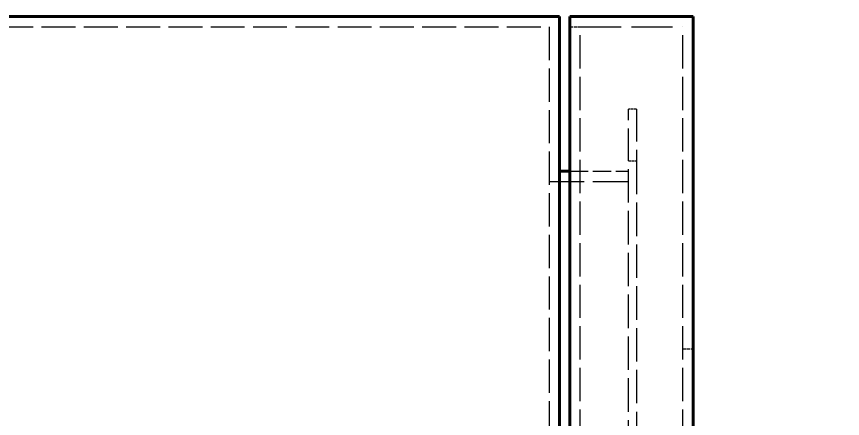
# Model space of a CAD drawing. Header units: millimetres. Extents: x 0 to 2523, y 0 to 1782.
# Drawn here: x 399.2 to 559.7, y 1215.2 to 1293.2 of the extents above; entities that cross this region are included whole.
import ezdxf

# ---------------------------------------------------------------- set-up
doc = ezdxf.new("R2010")
doc.units = ezdxf.units.MM
doc.header["$LTSCALE"] = 3
doc.linetypes.add('DASHED', pattern=[0.2067, 0.1654, -0.0413])
for name, color, linetype, lineweight in [('가려진 것(ISO)', 2, 'DASHED', 18), ('가려진 좁은 것(ISO)', 2, 'DASHED', 18), ('가시적인 것(ISO)', 3, 'Continuous', 40), ('치수(ISO)', 2, 'Continuous', 25)]:
    doc.layers.add(name, color=color, linetype=linetype, lineweight=lineweight)
doc.styles.add('치수 텍스트_PSTEK_POSCO', font='isocp.shx')
doc.dimstyles.new('치수_PSTEK_POSCO', dxfattribs={"dimscale": 3, "dimtxt": 2.5, "dimasz": 1.5, "dimexe": 1, "dimexo": 1.5, "dimgap": 1, "dimtad": 1, "dimrnd": 1e-08, "dimdsep": 46, "dimtxsty": '치수 텍스트_PSTEK_POSCO', "dimcen": 0.09, "dimdle": 10, "dimclrd": 7, "dimclre": 7, "dimclrt": 2, "dimadec": 1, "dimazin": 2, "dimtfac": 1, "dimtmove": 0, "dimatfit": 3, "dimfxl": 0, "dimtolj": 1, "dimlwd": -1, "dimlwe": -1, "dimarcsym": 0})

# ---------------------------------------------------------------- blocks, each defined once
blk = doc.blocks.new('*D105')
at = {"layer": 'Defpoints', "color": 0, "transparency": 16777216}
for p in [(311.71, 1293.23), (559.71, 871.23), (311.71, 840.23)]:
    blk.add_point(p, dxfattribs=at)
at = {"layer": '치수(ISO)', "color": 7, "transparency": 16777216}
for p, q in [((559.71, 866.73), (559.71, 837.23)), ((555.21, 840.23), (316.21, 840.23))]:
    blk.add_line(p, q, dxfattribs=at)
for points in [[(316.21, 840.98), (316.21, 839.48), (311.71, 840.23)], [(555.21, 840.98), (555.21, 839.48), (559.71, 840.23)]]:
    blk.add_solid(points, dxfattribs=at)
at = {"layer": '치수(ISO)', "color": 2, "transparency": 16777216, "insert": (412.17, 846.98), "char_height": 7.5, "attachment_point": 4, "style": '치수 텍스트_PSTEK_POSCO'}
blk.add_mtext('\\A1;248', dxfattribs=at)

msp = doc.modelspace()

# ---------------------------------------------------------------- linework, layer by layer
at = {"layer": '가려진 것(ISO)', "ltscale": 13.251719}
msp.add_line((313.7116, 1291.233), (502.7116, 1291.233), dxfattribs=at)
at = {"layer": '가려진 것(ISO)', "ltscale": 13.022854}
for p, q in [((502.7116, 1291.233), (502.7116, 435.233)), ((508.7116, 435.233), (508.7116, 1291.233)), ((528.7116, 435.233), (528.7116, 1291.233))]:
    msp.add_line(p, q, dxfattribs=at)
at = {"layer": '가려진 것(ISO)', "ltscale": 1.269698}
for p, q in [((506.7116, 1291.233), (508.7116, 1291.233)), ((528.7116, 1228.733), (530.7116, 1228.733))]:
    msp.add_line(p, q, dxfattribs=at)
at = {"layer": '가려진 것(ISO)', "ltscale": 16.126431}
msp.add_line((508.7116, 1291.233), (528.7116, 1291.233), dxfattribs=at)
at = {"layer": '가려진 것(ISO)', "ltscale": 1.015738}
msp.add_line((519.7116, 1275.233), (518.1116, 1275.233), dxfattribs=at)
at = {"layer": '가려진 것(ISO)', "ltscale": 12.665669}
for p, q in [((518.1116, 1265.233), (518.1116, 1275.233)), ((519.7116, 1275.233), (519.7116, 1265.233))]:
    msp.add_line(p, q, dxfattribs=at)
at = {"layer": '가려진 것(ISO)', "ltscale": 13.096617}
for p, q in [((518.1116, 461.233), (518.1116, 1265.233)), ((519.7116, 1265.233), (519.7116, 461.233))]:
    msp.add_line(p, q, dxfattribs=at)
at = {"layer": '가려진 것(ISO)', "ltscale": 7.237747}
msp.add_line((506.7116, 1263.233), (518.1116, 1263.233), dxfattribs=at)
at = {"layer": '가려진 것(ISO)', "ltscale": 13.707466}
msp.add_line((502.7116, 1261.233), (519.7116, 1261.233), dxfattribs=at)
at = {"layer": '가려진 좁은 것(ISO)', "ltscale": 1.015738}
msp.add_line((518.1116, 1265.233), (519.7116, 1265.233), dxfattribs=at)
at = {"layer": '가시적인 것(ISO)'}
for p, q in [((311.7116, 1293.233), (504.7116, 1293.233)), ((504.7116, 1293.233), (504.7116, 433.233)), ((506.7116, 433.233), (506.7116, 1293.233)), ((506.7116, 1293.233), (530.7116, 1293.233)), ((530.7116, 433.233), (530.7116, 1293.233)), ((504.7116, 1263.233), (506.7116, 1263.233))]:
    msp.add_line(p, q, dxfattribs=at)

# ---------------------------------------------------------------- dimensions: what is measured, and where the dimension line sits
at = {"layer": '치수(ISO)', "color": 7}
dim = msp.add_linear_dim(base=(311.7116, 840.233), p1=(559.7116, 871.233), p2=(311.7116, 1293.233), angle=180, dimstyle='치수_PSTEK_POSCO', override={"dimdec": 2, "dimse2": 1, "dimtp": 0, "dimtm": 0, "dimtdec": 2, "dimtofl": 0, "dimatfit": 1}, dxfattribs=at)
dim.commit()
dim.dimension.update_dxf_attribs({"geometry": '*D105', "text_midpoint": (419.3928, 840.233), "dimtype": 160})

doc.saveas('drawing.dxf')
